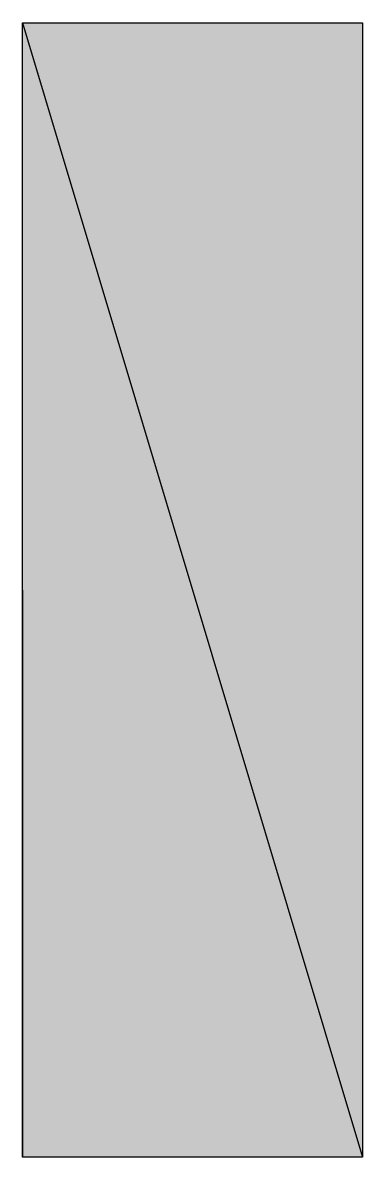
# Model space of a CAD drawing. Header units: millimetres. Extents: x -60 to 60, y -200 to 200.
import ezdxf

# ---------------------------------------------------------------- set-up
doc = ezdxf.new("R2010")
doc.units = ezdxf.units.MM
doc.header["$LTSCALE"] = 0.25
doc.layers.get('0').update_dxf_attribs({"color": 252})

msp = doc.modelspace()

# ---------------------------------------------------------------- hatches: boundary and pattern name
msp.add_hatch(color=256).paths.add_polyline_path([(59.98, 200), (-59.98, 200), (-59.98, -200), (59.98, -200)])

# ---------------------------------------------------------------- linework, layer by layer
for p, q in [((-59.98, 0), (-59.98, 200)), ((-59.98, 200), (-59.98, 200)), ((-59.98, 200), (59.98, 200)), ((-59.98, 200), (59.98, -200)), ((59.98, 200), (59.98, -200)), ((-59.98, 0), (-59.98, -200))]:
    msp.add_line(p, q)
msp.add_lwpolyline([(-59.98, 200), (59.98, 200), (59.98, -200), (-59.98, -200)], close=True)

doc.saveas('drawing.dxf')
